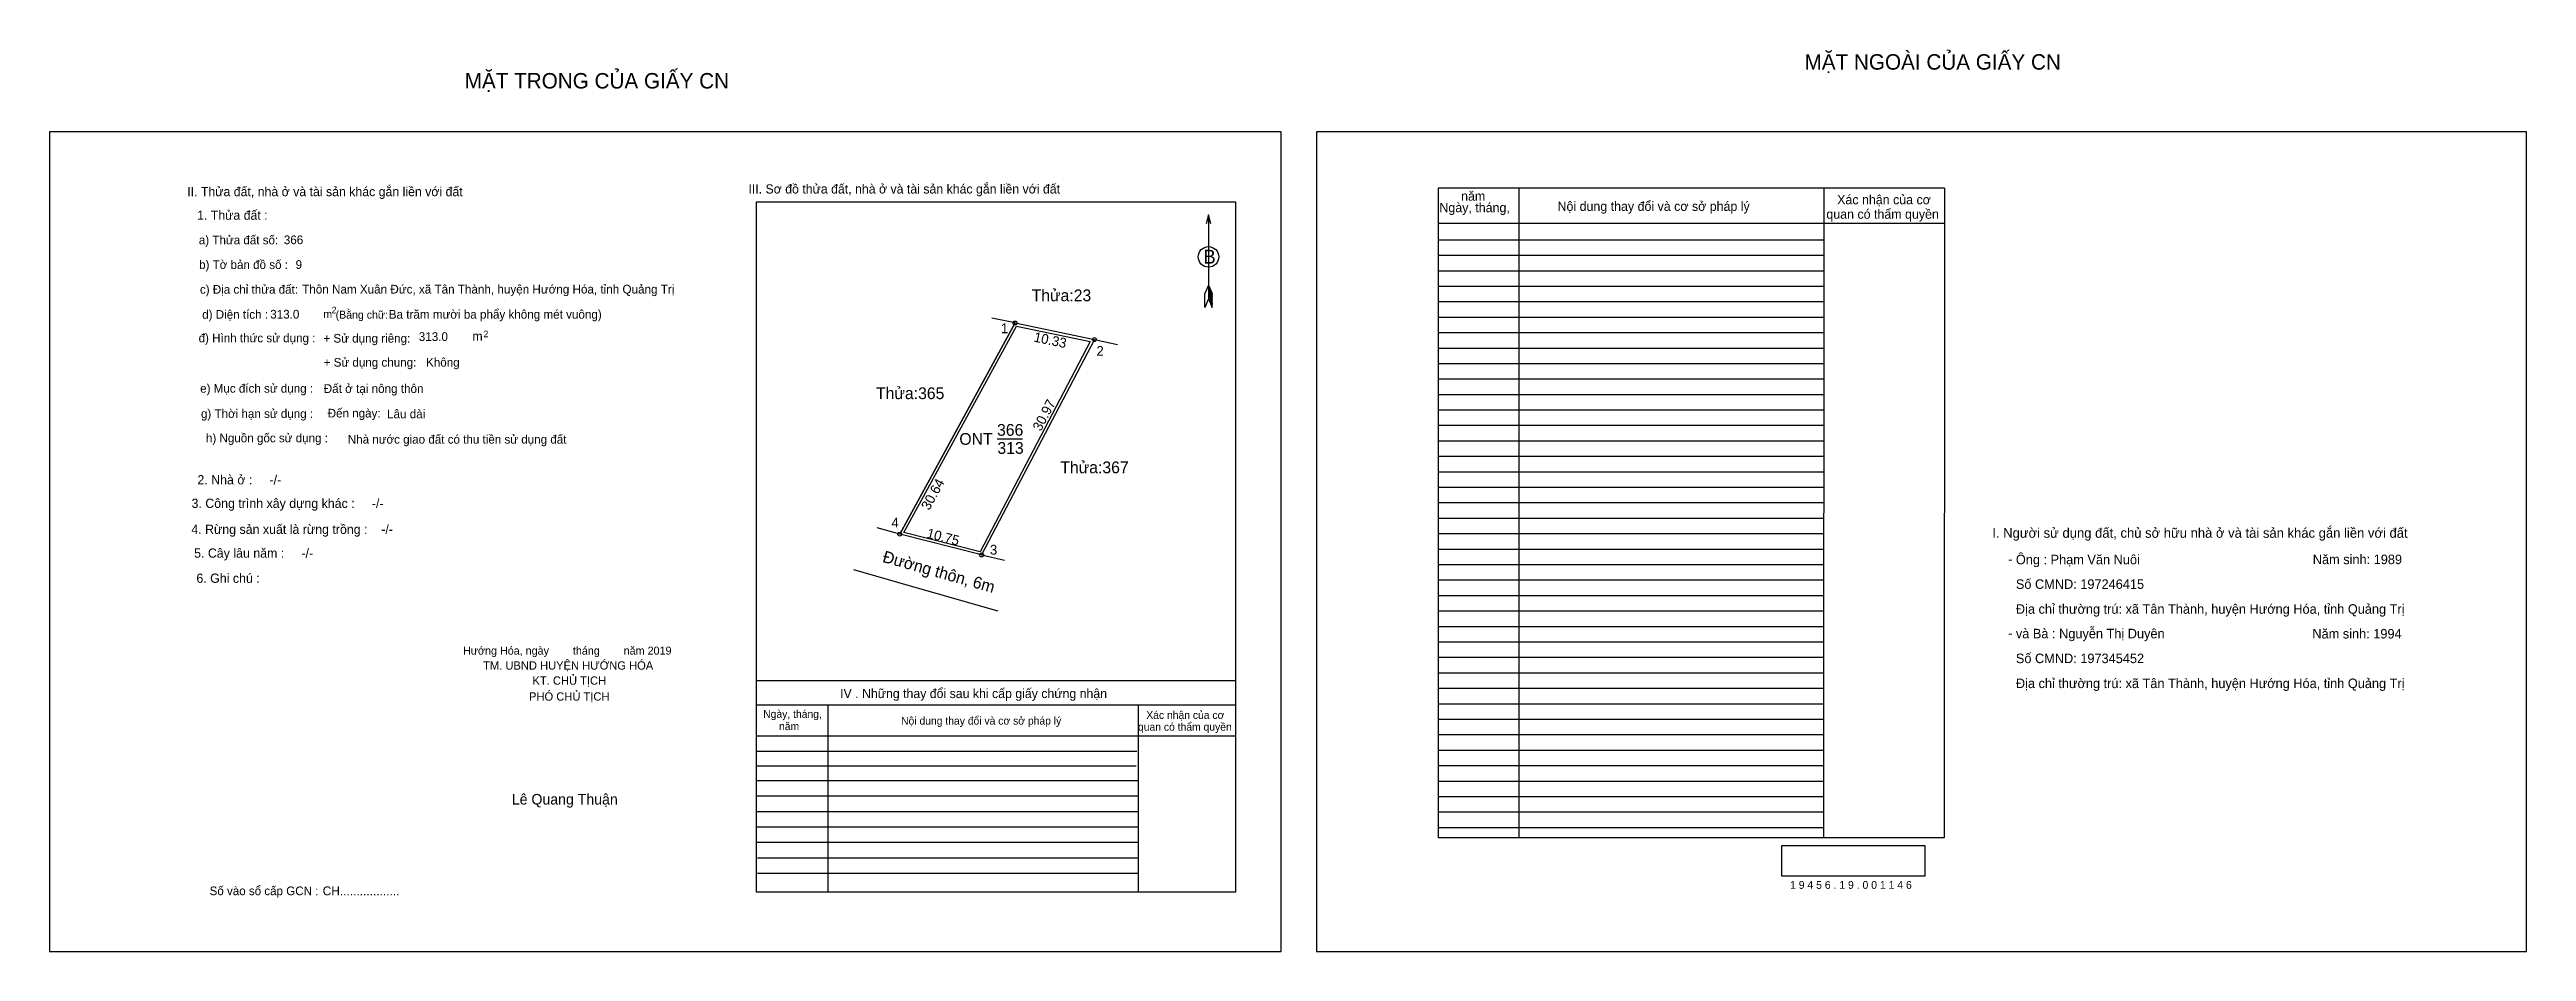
# Model space of a CAD drawing. Extents: x 539412 to 539727, y 1836847 to 1836962.
import ezdxf

# ---------------------------------------------------------------- set-up
doc = ezdxf.new("R2010")
doc.units = 0
for name, color, linetype in [('Default', 7, 'Continuous'), ('Level 1', 7, 'Continuous'), ('Level 10', 7, 'Continuous'), ('Level 11', 7, 'Continuous'), ('Level 13', 7, 'Continuous'), ('Level 27', 7, 'Continuous'), ('Level 35', 7, 'Continuous'), ('Level 36', 7, 'Continuous'), ('Level 40', 7, 'Continuous'), ('Level 49', 7, 'Continuous'), ('Level 5', 7, 'Continuous'), ('Level 52', 7, 'Continuous'), ('Level 55', 7, 'Continuous'), ('Level 6', 7, 'Continuous'), ('Level 7', 7, 'Continuous'), ('Level 8', 7, 'Continuous'), ('Level 9', 7, 'Continuous')]:
    doc.layers.add(name, color=color, linetype=linetype)

msp = doc.modelspace()

# ---------------------------------------------------------------- linework, layer by layer
at = {"layer": 'Level 1'}
for p, q in [((539411.65, 1836951.68), (539411.65, 1836951.68)), ((539572.98, 1836951.68), (539572.98, 1836951.68)), ((539559.23, 1836941.11), (539559.23, 1836930.39)), ((539559.23, 1836932.16), (539558.79, 1836931.07)), ((539559.23, 1836932.16), (539559.69, 1836931.07)), ((539559.23, 1836932.01), (539559.69, 1836930.91)), ((539559.23, 1836931.85), (539559.69, 1836930.75)), ((539559.23, 1836931.7), (539559.7, 1836930.6)), ((539559.23, 1836931.54), (539559.7, 1836930.44)), ((539559.23, 1836931.39), (539559.7, 1836930.28)), ((539558.76, 1836929.29), (539558.79, 1836931.07)), ((539559.23, 1836930.39), (539558.76, 1836929.29)), ((539559.23, 1836931.23), (539559.7, 1836930.12)), ((539559.23, 1836931.08), (539559.7, 1836929.96)), ((539559.23, 1836930.93), (539559.7, 1836929.8)), ((539559.23, 1836930.77), (539559.7, 1836929.64)), ((539559.23, 1836930.62), (539559.71, 1836929.48)), ((539559.23, 1836930.39), (539559.71, 1836929.29)), ((539559.71, 1836929.29), (539559.69, 1836931.07)), ((539568.49, 1836847.27), (539568.49, 1836847.27)), ((539727.08, 1836847.27), (539727.08, 1836847.27))]:
    msp.add_line(p, q, dxfattribs=at)
msp.add_lwpolyline([(539559.54, 1836939.97), (539559.23, 1836941.11), (539558.93, 1836939.97)], dxfattribs=at)
msp.add_circle((539559.24, 1836935.75), 1.31, dxfattribs=at)
at = {"layer": 'Level 10'}
for q in [(539519.92, 1836900.43), (539544.71, 1836925.22)]:
    msp.add_line((539534.6, 1836927.33), q, dxfattribs=at)
for points in [[(539519.92, 1836900.43), (539534.6, 1836927.33), (539544.71, 1836925.22), (539530.34, 1836897.78)], [(539520.44, 1836900.66), (539534.78, 1836926.93), (539544.19, 1836924.97), (539530.16, 1836898.19)]]:
    msp.add_lwpolyline(points, close=True, dxfattribs=at)
at = {"layer": 'Level 11'}
for centre in [(539534.6, 1836927.33), (539544.71, 1836925.22), (539519.92, 1836900.43), (539519.92, 1836900.43), (539530.34, 1836897.78)]:
    msp.add_circle(centre, 0.25, dxfattribs=at)
at = {"layer": 'Level 27'}
for p, q in [((539534.6, 1836927.33), (539531.66, 1836927.94)), ((539544.71, 1836925.22), (539547.65, 1836924.61)), ((539519.92, 1836900.43), (539517.03, 1836901.23)), ((539530.34, 1836897.78), (539533.26, 1836897.11))]:
    msp.add_line(p, q, dxfattribs=at)
at = {"layer": 'Level 35'}
for p, q in [((539514.01, 1836895.94), (539522.42, 1836893.5)), ((539522.42, 1836893.5), (539532.42, 1836890.68))]:
    msp.add_line(p, q, dxfattribs=at)
at = {"layer": 'Level 40'}
msp.add_lwpolyline([(539411.65, 1836847.27), (539568.49, 1836847.27), (539568.49, 1836951.68), (539411.65, 1836951.68)], close=True, dxfattribs=at)
at = {"layer": 'Level 52'}
for p, q in [((539652.97, 1836944.5), (539588.47, 1836944.5)), ((539588.47, 1836944.5), (539588.47, 1836861.74)), ((539598.75, 1836944.5), (539598.75, 1836861.74)), ((539637.59, 1836944.5), (539637.56, 1836861.74)), ((539652.97, 1836944.5), (539652.94, 1836861.74)), ((539652.97, 1836940), (539588.47, 1836940)), ((539637.59, 1836937.89), (539588.47, 1836937.89)), ((539637.59, 1836935.92), (539588.47, 1836935.92)), ((539637.59, 1836933.95), (539588.47, 1836933.95)), ((539637.59, 1836931.98), (539588.47, 1836931.98)), ((539637.59, 1836930.01), (539588.47, 1836930.01)), ((539637.59, 1836928.04), (539588.47, 1836928.04)), ((539637.58, 1836926.07), (539588.47, 1836926.07)), ((539637.58, 1836924.1), (539588.47, 1836924.1)), ((539637.58, 1836922.13), (539588.47, 1836922.13)), ((539637.58, 1836920.16), (539588.47, 1836920.16)), ((539637.58, 1836918.19), (539588.47, 1836918.19)), ((539637.58, 1836916.22), (539588.47, 1836916.22)), ((539637.58, 1836914.25), (539588.47, 1836914.25)), ((539637.58, 1836912.28), (539588.47, 1836912.28)), ((539637.58, 1836910.31), (539588.47, 1836910.31)), ((539637.58, 1836908.34), (539588.47, 1836908.34)), ((539637.58, 1836906.37), (539588.47, 1836906.37)), ((539637.58, 1836904.4), (539588.47, 1836904.4)), ((539637.58, 1836902.43), (539588.47, 1836902.43)), ((539637.58, 1836900.46), (539588.47, 1836900.46)), ((539637.57, 1836898.49), (539588.47, 1836898.49)), ((539637.57, 1836896.52), (539588.47, 1836896.52)), ((539637.57, 1836894.55), (539588.47, 1836894.55)), ((539637.57, 1836892.58), (539588.47, 1836892.58)), ((539637.57, 1836890.61), (539588.47, 1836890.61)), ((539637.57, 1836888.64), (539588.47, 1836888.64)), ((539637.57, 1836886.67), (539588.47, 1836886.67)), ((539637.57, 1836884.7), (539588.47, 1836884.7)), ((539637.57, 1836882.73), (539588.47, 1836882.73)), ((539637.57, 1836880.76), (539588.47, 1836880.76)), ((539637.57, 1836878.79), (539588.47, 1836878.79)), ((539637.57, 1836876.82), (539588.47, 1836876.82)), ((539637.57, 1836874.85), (539588.47, 1836874.85)), ((539637.57, 1836872.88), (539588.47, 1836872.88)), ((539637.56, 1836870.91), (539588.47, 1836870.91)), ((539637.56, 1836868.94), (539588.47, 1836868.94)), ((539637.56, 1836866.97), (539588.47, 1836866.97)), ((539637.56, 1836865), (539588.47, 1836865)), ((539637.56, 1836863.03), (539588.47, 1836863.03)), ((539652.94, 1836861.74), (539588.47, 1836861.74))]:
    msp.add_line(p, q, dxfattribs=at)
msp.add_lwpolyline([(539572.98, 1836847.27), (539727.08, 1836847.27), (539727.08, 1836951.68), (539572.98, 1836951.68)], close=True, dxfattribs=at)
at = {"layer": 'Level 6'}
msp.add_lwpolyline([(539632.27, 1836860.78), (539650.47, 1836860.78), (539650.47, 1836856.87), (539632.27, 1836856.87)], close=True, dxfattribs=at)
at = {"layer": 'Level 7'}
for p, q in [((539550.12, 1836872.75), (539501.64, 1836872.75)), ((539550.03, 1836870.88), (539501.64, 1836870.88)), ((539550.29, 1836869.01), (539501.64, 1836869.01)), ((539550.29, 1836867.04), (539501.64, 1836867.04)), ((539550.29, 1836865.07), (539501.64, 1836865.07)), ((539550.29, 1836863.1), (539501.64, 1836863.1)), ((539550.29, 1836861.13), (539501.64, 1836861.13)), ((539550.29, 1836859.16), (539501.79, 1836859.16)), ((539550.29, 1836857.19), (539501.79, 1836857.19))]:
    msp.add_line(p, q, dxfattribs=at)
at = {"layer": 'Level 8'}
for p, q in [((539562.71, 1836942.74), (539501.64, 1836942.74)), ((539501.64, 1836942.74), (539501.64, 1836854.87)), ((539562.71, 1836854.87), (539562.71, 1836942.74)), ((539562.71, 1836881.74), (539501.64, 1836881.74)), ((539562.71, 1836878.65), (539501.64, 1836878.65)), ((539510.75, 1836878.65), (539510.75, 1836854.87)), ((539550.29, 1836878.65), (539550.29, 1836854.87)), ((539562.71, 1836874.71), (539501.64, 1836874.71)), ((539501.64, 1836854.87), (539562.71, 1836854.87))]:
    msp.add_line(p, q, dxfattribs=at)
at = {"layer": 'Level 9'}
msp.add_line((539532.31, 1836912.56), (539535.56, 1836912.56), dxfattribs=at)

# ---------------------------------------------------------------- texts
at = {"layer": 'Default'}
for s, height, p in [('e) Mục đích sử dụng :', 1.1052, (539430.83, 1836918.45)), ('g) Thời hạn sử dụng :', 1.1052, (539430.93, 1836915.23)), ('Đến ngày:', 1.105, (539447.07, 1836915.29)), ('h) Nguồn gốc sử dụng :', 1.1052, (539431.57, 1836912.13)), ('Nhà nước giao đất có thu tiền sử dụng đất', 1.1052, (539449.63, 1836911.96))]:
    msp.add_text(s, height=height, dxfattribs=at).set_placement(p)
at = {"layer": 'Level 1'}
msp.add_text('B', height=1.77, dxfattribs=at).set_placement((539558.58, 1836934.89))
at = {"layer": 'Level 13'}
for s, p in [('ONT', (539527.51, 1836911.81)), ('366', (539532.31, 1836912.96)), ('313', (539532.36, 1836910.66))]:
    msp.add_text(s, height=1.5, dxfattribs=at).set_placement(p)
at = {"layer": 'Level 36'}
for s, p in [('Thửa:23', (539536.72, 1836930.1)), ('Thửa:365', (539516.9, 1836917.63)), ('Thửa:367', (539540.37, 1836908.19))]:
    msp.add_text(s, height=1.5, dxfattribs=at).set_placement(p)
at = {"layer": 'Level 49'}
for s, rotation, p in [('10.33', 348.2113, (539536.92, 1836924.97)), ('30.97', 62.3595, (539537.88, 1836913.45)), ('30.64', 61.3776, (539523.67, 1836903.38)), ('10.75', 345.7311, (539523.27, 1836899.99))]:
    msp.add_text(s, height=1.25, rotation=rotation, dxfattribs=at).set_placement(p)
at = {"layer": 'Level 5'}
msp.add_text('Đường thôn, 6m', height=1.5, rotation=344.2781, dxfattribs=at).set_placement((539517.63, 1836896.91))
at = {"layer": 'Level 52'}
for s, p in [('năm', (539591.41, 1836942.91)), ('Ngày, tháng,', (539588.65, 1836941.44)), ('Nội dung thay đổi và cơ sở pháp lý', (539603.69, 1836941.61)), (' quan có thẩm quyền', (539637.49, 1836940.61)), ('Xác nhận của cơ', (539639.3, 1836942.45))]:
    msp.add_text(s, height=1.182, dxfattribs=at).set_placement(p)
at = {"layer": 'Level 55'}
for s, height, p in [('365', 0.055, (539534.54, 1836927.28)), ('1', 0.2, (539534.54, 1836927.33)), ('23', 0.055, (539534.56, 1836927.28)), ('23', 0.055, (539534.56, 1836927.28)), ('367', 0.055, (539544.65, 1836925.17)), ('367', 0.055, (539544.65, 1836925.17)), ('2', 0.2, (539544.64, 1836925.22)), ('23', 0.055, (539544.67, 1836925.17)), ('23', 0.055, (539544.67, 1836925.17)), ('4', 0.2, (539519.85, 1836900.43)), ('365', 0.055, (539519.86, 1836900.38)), ('0', 0.055, (539519.9, 1836900.38)), ('367', 0.055, (539530.28, 1836897.73)), ('367', 0.055, (539530.28, 1836897.73)), ('3', 0.2, (539530.28, 1836897.78)), ('0', 0.055, (539530.32, 1836897.73))]:
    msp.add_text(s, height=height, dxfattribs=at).set_placement(p)
at = {"layer": 'Level 6'}
for s, height, p in [('366', 1.109, (539441.48, 1836937.37)), ('9', 1.11, (539442.98, 1836934.22)), ('Thôn Nam Xuân Đức, xã Tân Thành, huyện Hướng Hóa, tỉnh Quảng Trị', 1.1111, (539443.82, 1836931.08)), ('313.0', 1.109, (539439.75, 1836927.89)), ('Ba trăm mười ba phẩy không mét vuông)', 1.1095, (539454.85, 1836927.88)), ('313.0', 1.109, (539458.67, 1836925.04)), ('Đất ở tại nông thôn', 1.1111, (539446.57, 1836918.42)), ('Lâu dài', 1.111, (539454.63, 1836915.19)), ('Ông : Phạm Văn Nuôi', 1.2135, (539662.06, 1836896.59)), ('Năm sinh: 1989', 1.2135, (539699.87, 1836896.61)), ('Số CMND: 197246415', 1.2135, (539662.06, 1836893.46)), ('Địa chỉ thường trú: xã Tân Thành, huyện Hướng Hóa, tỉnh Quảng Trị', 1.2135, (539662.06, 1836890.29)), ('và Bà : Nguyễn Thị Duyên', 1.2135, (539662.06, 1836887.16)), ('Năm sinh: 1994', 1.2135, (539699.82, 1836887.14)), ('Số CMND: 197345452', 1.2135, (539662.06, 1836884)), ('Địa chỉ thường trú: xã Tân Thành, huyện Hướng Hóa, tỉnh Quảng Trị', 1.2135, (539662.06, 1836880.82)), ('1 9 4 5 6 . 1 9 . 0 0 1 1 4 6', 0.9929, (539633.3, 1836855.25))]:
    msp.add_text(s, height=height, dxfattribs=at).set_placement(p)
at = {"layer": 'Level 7'}
for s, height, p in [('MẶT TRONG CỦA GIẤY CN', 1.9699, (539464.52, 1836957.2)), ('MẶT NGOÀI CỦA GIẤY CN', 1.9699, (539635.15, 1836959.6)), ('II. Thửa đất, nhà ở và tài sản khác gắn liền với đất', 1.1721, (539429.18, 1836943.48)), ('III. Sơ đồ thửa đất, nhà ở và tài sản khác gắn liền với đất', 1.1721, (539500.65, 1836943.82)), ('1. Thửa đất :', 1.1721, (539430.44, 1836940.48)), ('a) Thửa đất số:', 1.1052, (539430.66, 1836937.35)), ('b) Tờ bản đồ số :', 1.1052, (539430.69, 1836934.21)), ('c) Địa chỉ thửa đất:', 1.1052, (539430.8, 1836931.06)), ('d) Diện tích :', 1.1052, (539431.09, 1836927.87)), ('m', 1, (539446.52, 1836927.97)), ('2', 0.837, (539447.57, 1836928.56)), ('(Bằng chữ:', 1.005, (539448.08, 1836927.88)), ('đ) Hình thức sử dụng :', 1.1052, (539430.63, 1836924.87)), ('+ Sử dụng riêng:', 1.1052, (539446.53, 1836924.83)), ('m', 1.18, (539465.49, 1836925.06)), ('2', 0.837, (539466.91, 1836925.52)), ('+ Sử dụng chung:', 1.1052, (539446.56, 1836921.77)), ('Không', 1.105, (539459.6, 1836921.77)), ('2. Nhà ở :     -/-', 1.1788, (539430.48, 1836906.77)), ('3. Công trình xây dựng khác :     -/-', 1.1788, (539429.73, 1836903.77)), ('4. Rừng sản xuất là rừng trồng :    -/-', 1.1788, (539429.7, 1836900.46)), ('I. Người sử dụng đất, chủ sở hữu nhà ở và tài sản khác gắn liền với đất', 1.241, (539659.06, 1836899.97)), ('5. Cây lâu năm :     -/-', 1.1788, (539430.06, 1836897.43)), ('-', 1.26, (539661.06, 1836896.62)), ('6. Ghi chú :', 1.1788, (539430.35, 1836894.23)), ('-', 1.26, (539661.08, 1836887.2)), ('Hướng Hóa, ngày        tháng        năm 2019', 1.0241, (539464.3, 1836885.08)), ('TM. UBND HUYỆN HƯỚNG HÓA', 1.0612, (539466.86, 1836883.17)), ('KT. CHỦ TỊCH', 1.0612, (539473.15, 1836881.25)), ('IV . Những thay đổi sau khi cấp giấy chứng nhận', 1.1721, (539512.33, 1836879.55)), ('PHÓ CHỦ TỊCH', 1.0611, (539472.71, 1836879.22)), ('Ngày, tháng,', 0.985, (539502.53, 1836877.03)), ('Xác nhận của cơ', 0.985, (539551.32, 1836876.9)), ('năm', 0.985, (539504.55, 1836875.47)), ('Nội dung thay đổi và cơ sở pháp lý', 0.985, (539520.09, 1836876.17)), (' quan có thẩm quyền', 0.985, (539549.9, 1836875.39)), ('Lê Quang Thuận', 1.344, (539470.52, 1836865.99)), ('Số vào sổ cấp GCN :', 1.1031, (539432.03, 1836854.44)), ('CH..................', 1.1347, (539446.43, 1836854.42))]:
    msp.add_text(s, height=height, dxfattribs=at).set_placement(p)
at = {"layer": 'Level 9'}
for s, p in [('1', (539532.8, 1836926.03)), ('2', (539544.97, 1836923.15)), ('4', (539518.87, 1836901.28)), ('3', (539531.41, 1836897.82))]:
    msp.add_text(s, height=1.25, dxfattribs=at).set_placement(p)

doc.saveas('drawing.dxf')
